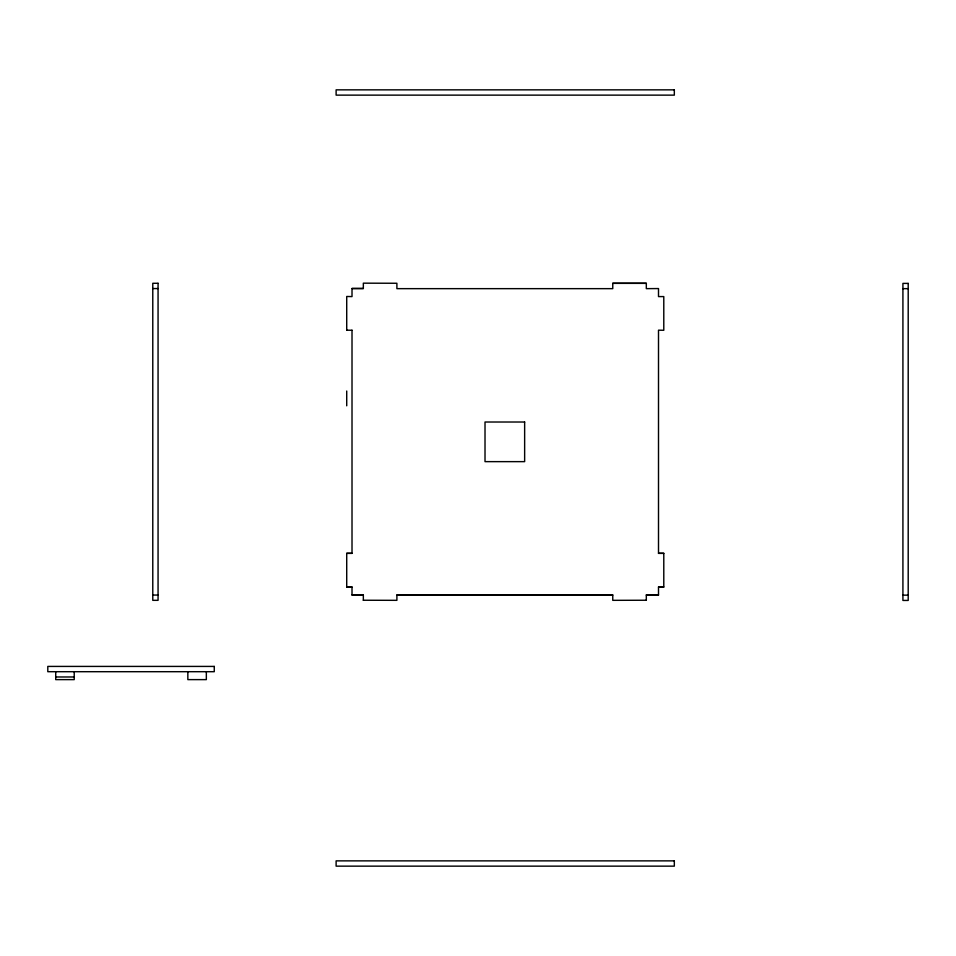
<?xml version="1.0" encoding="UTF-8"?>
<svg xmlns="http://www.w3.org/2000/svg" width="956" height="956" viewBox="0 0 956 956"><rect width="100%" height="100%" fill="white"/><g stroke="black" fill="none" stroke-linecap="round" stroke-linejoin="round"><path stroke-width="1.43" d="M612.76 283.358L646.316 283.358M363.34 288.449L352.011 288.449L352.011 296.587L346.717 296.48L346.717 330.274M152.781 288.557L158.063 288.557M352.011 288.557L363.34 288.557L363.34 283.167L396.895 283.263L396.895 288.652L612.76 288.652L612.76 283.263L646.316 283.263L646.316 288.652L658.505 288.557L658.505 296.587L663.787 296.587L663.787 330.274L658.505 330.179L658.505 553.381L663.787 553.381M902.918 288.652L908.2 288.652M346.717 330.179L352.011 330.274M352.011 553.285L346.717 553.285L346.717 587.068L352.011 587.068L352.011 595.05L363.34 595.05M658.505 553.285L663.787 553.285L663.787 587.068L658.505 587.068L658.505 595.05L646.316 595.05M346.717 553.381L352.011 553.381L352.011 330.179M346.717 586.972L352.011 586.972M658.505 586.972L663.787 586.972M352.011 594.955L363.34 594.955L363.34 600.332M658.505 594.955L646.316 594.955L646.316 600.332M152.781 595.05L158.063 595.05M396.895 595.05L612.76 595.05M902.918 595.146L908.2 595.146M363.34 600.237L396.895 600.332L396.895 594.955L612.76 594.955L612.76 600.332L646.316 600.237M55.723 676.979L74.221 676.979M346.717 391.016L346.717 405.81M206.341 671.698L206.341 679.62L187.842 679.62L187.842 671.698M74.221 671.698L74.221 679.62L55.723 679.62L55.723 671.698M674.327 89.852L336.118 89.852L336.118 95.134L674.327 95.134L674.327 89.852M158.063 283.287L152.781 283.287L152.781 600.332L158.063 600.332L158.063 283.287M908.2 283.394L902.918 283.394L902.918 600.44L908.2 600.44L908.2 283.394M524.641 422.014L485.015 422.014L485.015 461.64L524.641 461.64L524.641 422.014M214.264 666.416L47.8 666.416L47.8 671.698L214.264 671.698L214.264 666.416M674.327 860.866L336.118 860.866L336.118 866.148L674.327 866.148L674.327 860.866"/></g></svg>
